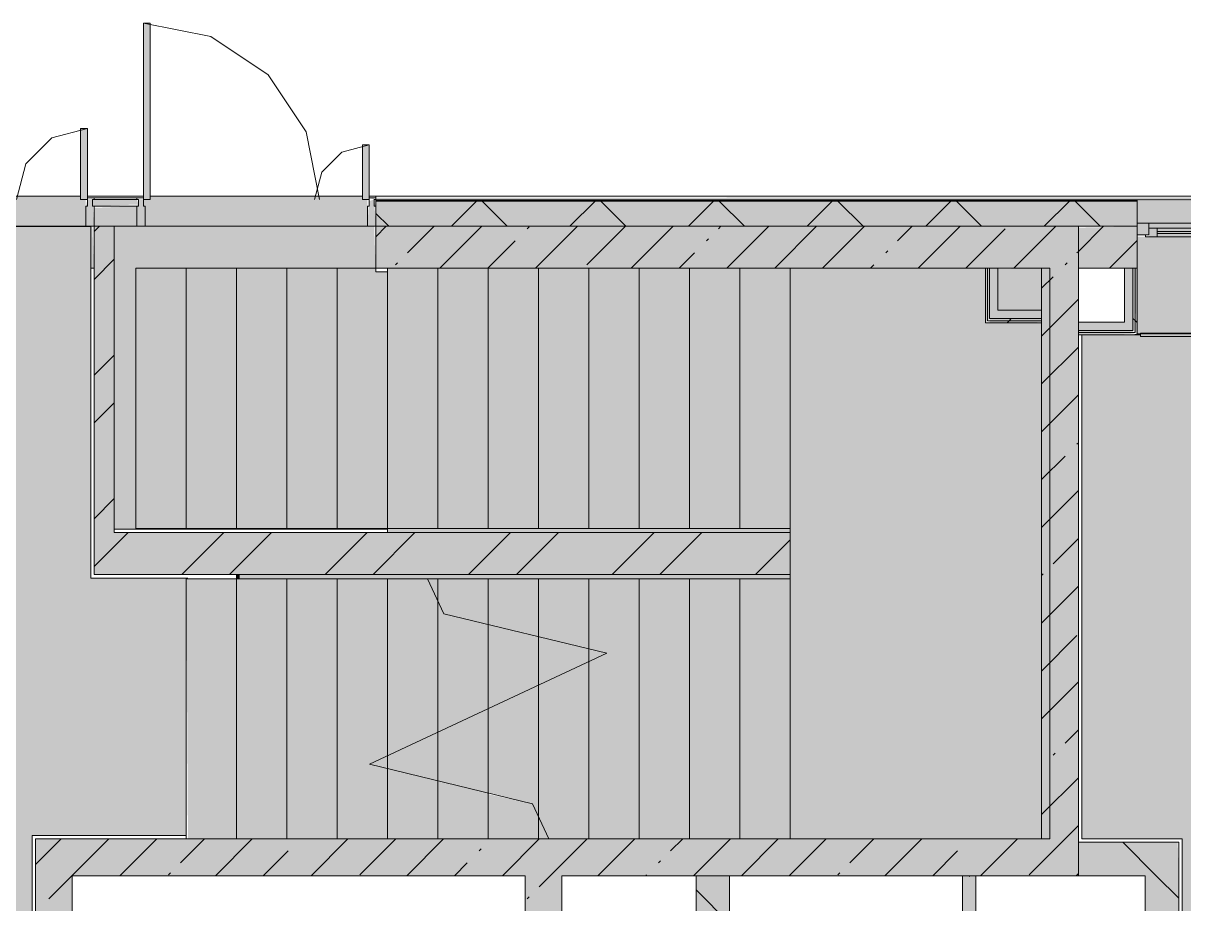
# Model space of a CAD drawing. Header units: millimetres. Extents: x -3817 to 677485, y -22715 to 103890.
# Drawn here: x -404.7 to -350.2, y -19467.2 to -19425.8 of the extents above; entities that cross this region are included whole.
import ezdxf

# ---------------------------------------------------------------- set-up
doc = ezdxf.new("R2010")
doc.units = ezdxf.units.MM
doc.layers.add('PDF _Геометрия', color=7, linetype='Continuous', true_color=0x1d1d1d)
doc.layers.add('PDF _Сплошная заливка', color=7, linetype='Continuous', true_color=0xffffff)

msp = doc.modelspace()

# ---------------------------------------------------------------- hatches: boundary and pattern name
at = {"layer": 'PDF _Сплошная заливка', "true_color": 0xe2e2e2, "transparency": 33554559}
for points in [[(-399.046, -19434.115), (-398.731, -19434.115), (-398.731, -19425.848), (-399.046, -19425.848), (-399.046, -19433.958)], [(-388.771, -19434.115), (-388.456, -19434.115), (-388.456, -19431.552), (-388.771, -19431.552), (-388.771, -19433.958)]]:
    msp.add_hatch(color=254, dxfattribs=at).paths.add_polyline_path(points)
at = {"layer": 'PDF _Сплошная заливка', "transparency": 33554559}
h = msp.add_hatch(color=256, dxfattribs=at)
h.paths.add_polyline_path([(-300.29, -19435.375), (-290.191, -19435.375), (-290.191, -19434.194), (-300.427, -19434.272), (-300.427, -19435.375)], flags=0)
h.paths.add_polyline_path([(-333.019, -19435.375), (-324.836, -19435.375), (-324.836, -19434.194), (-334.284, -19434.194), (-334.284, -19435.375)], flags=0)
h.paths.add_polyline_path([(-318.694, -19435.375), (-307.514, -19435.375), (-307.514, -19434.194), (-318.694, -19434.194), (-318.694, -19434.501)], flags=0)
h.paths.add_polyline_path([(-279.956, -19435.375), (-276.388, -19435.375), (-277.242, -19434.194), (-283.105, -19434.194), (-283.105, -19435.375)], flags=0)
h.paths.add_polyline_path([(-415.226, -19435.375), (-414.124, -19435.375), (-414.152, -19434.194), (-416.093, -19434.194), (-416.093, -19435.375)], flags=0)
h.paths.add_polyline_path([(-387.59, -19435.375), (-352.394, -19435.375), (-352.394, -19434.194), (-388.141, -19434.194), (-388.141, -19435.375)], flags=0)
h.paths.add_polyline_path([(-273.841, -19435.375), (-272.986, -19435.375), (-273.841, -19434.194), (-275.298, -19434.194), (-274.444, -19435.375)], flags=0)
h = msp.add_hatch(color=256, dxfattribs=at)
h.paths.add_polyline_path([(-401.762, -19435.375), (-401.762, -19434.115), (-401.999, -19434.115), (-401.999, -19433.958), (-413.494, -19433.958), (-413.494, -19434.115), (-413.809, -19434.115), (-413.73, -19435.375), (-406.66, -19435.375)], flags=0)
h.paths.add_polyline_path([(-388.534, -19435.375), (-388.534, -19434.115), (-388.771, -19434.115), (-388.771, -19433.958), (-398.731, -19433.958), (-398.731, -19434.115), (-399.046, -19434.115), (-398.967, -19435.375), (-398.478, -19435.375)], flags=0)
h.paths.add_polyline_path([(-388.219, -19434.43), (-388.141, -19434.43), (-388.219, -19434.194)], flags=0)
h.paths.add_polyline_path([(-414.124, -19434.43), (-414.045, -19434.43), (-414.045, -19434.115), (-414.124, -19434.194)], flags=0)
h.paths.add_polyline_path([(-399.361, -19434.036), (-399.282, -19434.115), (-399.337, -19434.042)], flags=0)
h = msp.add_hatch(color=256, dxfattribs=at)
h.paths.add_polyline_path([(-401.447, -19434.115), (-401.48, -19434.036), (-401.474, -19434.108)], flags=0)
h.paths.add_polyline_path([(-401.762, -19435.375), (-401.369, -19435.375), (-401.447, -19434.115), (-401.684, -19434.115), (-401.762, -19434.509)], flags=0)
for points in [[(-401.369, -19434.43), (-399.282, -19434.351), (-399.361, -19434.115), (-401.447, -19434.115), (-401.447, -19434.43)], [(-399.361, -19435.375), (-399.361, -19434.43), (-401.369, -19434.509), (-401.369, -19435.375), (-400.424, -19435.375)], [(-277.242, -19434.131), (-275.344, -19434.131), (-275.469, -19433.958), (-388.141, -19434.036), (-388.141, -19434.131), (-277.288, -19434.131)], [(-349.384, -19435.375), (-334.284, -19435.375), (-334.284, -19434.131), (-352.394, -19434.194), (-352.394, -19435.375)], [(-401.369, -19451.713), (-400.424, -19451.713), (-400.424, -19435.375), (-401.369, -19435.383), (-401.369, -19449.745)], [(-355.15, -19464.114), (-355.15, -19435.375), (-356.882, -19435.375), (-356.882, -19464.114), (-356.02, -19464.114)], [(-338.851, -19435.784), (-338.694, -19435.784), (-338.694, -19435.469), (-334.836, -19435.469), (-334.836, -19435.784), (-334.284, -19435.784), (-334.284, -19435.375), (-352.394, -19435.375), (-352.394, -19435.784), (-351.843, -19435.784), (-351.843, -19435.469), (-339.245, -19435.469), (-339.245, -19435.784), (-339.087, -19435.784)], [(-349.384, -19435.863), (-339.245, -19435.784), (-339.245, -19435.469), (-351.843, -19435.469), (-351.843, -19435.784), (-351.843, -19435.863), (-351.563, -19435.863)], [(-385.227, -19449.548), (-382.865, -19449.548), (-382.865, -19437.343), (-385.227, -19437.343), (-385.227, -19437.505)], [(-382.865, -19449.548), (-380.503, -19449.548), (-380.503, -19437.343), (-382.865, -19437.343), (-382.865, -19437.505)], [(-359.421, -19439.804), (-359.323, -19439.706), (-359.323, -19437.343), (-359.421, -19437.423), (-359.421, -19439.312)], [(-352.394, -19440.461), (-352.394, -19437.343), (-352.492, -19437.343), (-352.441, -19440.414), (-352.402, -19440.454)], [(-356.882, -19439.804), (-356.882, -19439.706), (-359.323, -19439.706), (-359.323, -19439.804), (-357.353, -19439.804)], [(-359.047, -19439.902), (-356.882, -19439.871), (-356.882, -19439.804), (-359.323, -19439.804), (-359.323, -19439.902)], [(-353.061, -19440.363), (-352.591, -19440.363), (-352.591, -19440.265), (-355.15, -19440.265), (-355.15, -19440.363), (-353.475, -19440.363)], [(-353.475, -19440.461), (-352.54, -19440.414), (-352.591, -19440.363), (-355.15, -19440.363), (-355.15, -19440.461), (-354.992, -19440.461)], [(-394.676, -19451.713), (-368.693, -19451.713), (-368.693, -19449.745), (-400.424, -19449.745), (-400.424, -19451.713), (-398.478, -19451.713)], [(-394.762, -19464.114), (-394.676, -19464.114), (-394.676, -19451.91), (-397.038, -19451.91), (-396.959, -19464.114), (-396.097, -19464.114)], [(-394.509, -19464.114), (-392.314, -19464.114), (-392.314, -19451.91), (-394.676, -19451.91), (-394.676, -19464.114), (-394.558, -19464.114)], [(-388.44, -19464.114), (-387.59, -19464.114), (-387.59, -19460.818), (-388.44, -19460.612), (-387.59, -19460.215), (-387.59, -19451.91), (-389.952, -19451.91), (-389.952, -19464.114)], [(-375.779, -19464.114), (-375.779, -19451.91), (-378.141, -19451.91), (-378.141, -19455.206), (-377.29, -19455.412), (-378.141, -19455.809), (-378.141, -19464.114)], [(-373.417, -19464.114), (-371.055, -19464.114), (-371.055, -19451.91), (-373.417, -19451.91), (-373.417, -19453.67)], [(-371.055, -19464.114), (-368.693, -19464.114), (-368.693, -19451.91), (-371.055, -19451.91), (-371.055, -19453.67)], [(-404.124, -19496.633), (-402.392, -19496.633), (-402.392, -19464.114), (-404.124, -19464.114), (-404.124, -19495.758)], [(-355.15, -19465.846), (-355.15, -19464.114), (-402.392, -19464.114), (-402.392, -19465.846), (-356.882, -19465.846)], [(-352.016, -19465.846), (-350.441, -19465.846), (-350.493, -19464.272), (-355.15, -19464.272), (-355.15, -19465.846), (-353.475, -19465.846)], [(-381.133, -19479.232), (-379.401, -19479.232), (-379.401, -19465.846), (-381.133, -19465.846), (-381.133, -19470.367)], [(-373.102, -19479.232), (-371.527, -19479.232), (-371.527, -19465.846), (-373.102, -19465.846), (-373.102, -19472.232)], [(-360.598, -19469.783), (-359.968, -19469.783), (-359.968, -19465.846), (-360.598, -19465.846), (-360.598, -19469.733)]]:
    msp.add_hatch(color=256, dxfattribs=at).paths.add_polyline_path(points)
h = msp.add_hatch(color=256, dxfattribs=at)
h.paths.add_polyline_path([(-399.361, -19435.375), (-398.967, -19435.375), (-399.046, -19434.115), (-399.282, -19434.115), (-399.361, -19434.509)], flags=0)
h.paths.add_polyline_path([(-399.046, -19434.115), (-399.079, -19434.036), (-399.073, -19434.108)], flags=0)
h = msp.add_hatch(color=256, dxfattribs=at)
h.paths.add_polyline_path([(-388.534, -19435.375), (-388.141, -19435.375), (-388.219, -19434.115), (-388.456, -19434.194), (-388.534, -19435.348)], flags=0)
h.paths.add_polyline_path([(-388.219, -19434.115), (-388.219, -19434.036), (-388.456, -19434.056)], flags=0)
h = msp.add_hatch(color=256, dxfattribs=at)
h.paths.add_polyline_path([(-412.085, -19496.633), (-405.699, -19496.633), (-405.699, -19489.546), (-405.305, -19489.546), (-405.305, -19496.633), (-404.282, -19496.633), (-404.282, -19463.953), (-397.038, -19463.953), (-397.038, -19451.878), (-401.526, -19451.878), (-401.526, -19435.383), (-414.124, -19435.383), (-414.125, -19437.501), (-416.171, -19437.501), (-416.132, -19496.633), (-415.935, -19496.633), (-415.935, -19493.089), (-415.541, -19493.089), (-415.541, -19496.633), (-414.842, -19496.633)], flags=0)
h.paths.add_polyline_path([(-400.424, -19449.583), (-387.59, -19449.548), (-387.59, -19437.505), (-388.141, -19437.505), (-388.219, -19435.375), (-400.424, -19435.375), (-400.424, -19446.696)], flags=0)
h = msp.add_hatch(color=256, dxfattribs=at)
h.paths.add_polyline_path([(-388.141, -19437.343), (-356.882, -19437.343), (-356.882, -19435.375), (-388.141, -19435.375), (-388.141, -19437.305)], flags=0)
h.paths.add_polyline_path([(-414.842, -19437.343), (-414.124, -19437.343), (-414.125, -19435.375), (-416.093, -19435.375), (-416.093, -19437.343)], flags=0)
h = msp.add_hatch(color=256, dxfattribs=at)
h.paths.add_polyline_path([(-312.868, -19437.343), (-307.514, -19437.32), (-307.514, -19435.375), (-312.868, -19435.375), (-312.868, -19436.972)], flags=0)
h.paths.add_polyline_path([(-355.15, -19437.343), (-352.394, -19437.343), (-352.394, -19435.375), (-355.15, -19435.44), (-355.15, -19437.317)], flags=0)
h.paths.add_polyline_path([(-300.419, -19437.343), (-290.191, -19437.343), (-290.191, -19435.375), (-300.427, -19435.375), (-300.427, -19437.343)], flags=0)
h.paths.add_polyline_path([(-333.019, -19437.343), (-324.836, -19437.343), (-324.836, -19435.375), (-334.284, -19435.375), (-334.284, -19437.343)], flags=0)
h.paths.add_polyline_path([(-281.53, -19437.343), (-279.956, -19437.343), (-279.956, -19435.375), (-283.105, -19435.375), (-283.105, -19437.343)], flags=0)
h = msp.add_hatch(color=256, dxfattribs=at)
h.paths.add_polyline_path([(-300.29, -19440.469), (-297.435, -19440.414), (-297.443, -19437.477), (-300.419, -19437.477), (-300.427, -19435.903), (-307.506, -19435.903), (-307.546, -19437.343), (-312.86, -19437.343), (-312.86, -19440.469), (-312.711, -19440.469)], flags=0)
h.paths.add_polyline_path([(-283.925, -19440.463), (-281.696, -19440.461), (-281.696, -19437.501), (-283.105, -19437.501), (-283.105, -19435.777), (-283.656, -19435.784), (-283.656, -19435.863), (-289.64, -19435.784), (-289.64, -19435.777), (-290.191, -19435.784), (-290.191, -19437.509), (-294.601, -19437.509), (-294.575, -19440.463), (-292.108, -19440.463)], flags=0)
h.paths.add_polyline_path([(-340.17, -19440.414), (-318.852, -19440.414), (-318.852, -19435.784), (-324.836, -19435.784), (-324.836, -19437.501), (-334.284, -19437.501), (-334.284, -19435.784), (-352.394, -19435.863), (-352.394, -19440.414), (-341.201, -19440.414)], flags=0)
h = msp.add_hatch(color=256, dxfattribs=at)
h.paths.add_polyline_path([(-368.693, -19464.114), (-356.882, -19464.114), (-356.882, -19439.902), (-359.421, -19439.902), (-359.52, -19439.902), (-359.52, -19437.343), (-368.693, -19437.343), (-368.693, -19453.67)], flags=0)
h.paths.add_polyline_path([(-356.882, -19439.312), (-356.882, -19437.343), (-358.929, -19437.384), (-358.929, -19439.312), (-357.566, -19439.312)], flags=0)
at = {"layer": 'PDF _Сплошная заливка', "true_color": 0xe7e7e7, "transparency": 33554559}
msp.add_hatch(color=254, dxfattribs=at).paths.add_polyline_path([(-353.475, -19440.265), (-352.984, -19440.265), (-352.984, -19439.871), (-355.15, -19439.902), (-355.15, -19440.265), (-354.992, -19440.265)])
at = {"layer": 'PDF _Сплошная заливка', "transparency": 33554559}
h = msp.add_hatch(color=256, dxfattribs=at)
h.paths.add_polyline_path([(-318.931, -19497.129), (-319.009, -19497.263), (-318.931, -19497.263)], flags=0)
h.paths.add_polyline_path([(-284.058, -19497.129), (-284.137, -19497.263), (-284.058, -19497.263)], flags=0)
h.paths.add_polyline_path([(-266.976, -19498.522), (-238.776, -19498.505), (-238.776, -19498.365), (-252.827, -19498.365), (-252.827, -19497.42), (-253.142, -19497.42), (-253.142, -19497.105), (-238.776, -19497.129), (-238.776, -19493.641), (-234.524, -19493.641), (-234.524, -19496.633), (-221.375, -19496.633), (-221.375, -19490.097), (-227.91, -19490.097), (-227.91, -19489.782), (-221.375, -19489.782), (-221.375, -19476.082), (-238.615, -19476.082), (-238.652, -19475.925), (-238.772, -19475.884), (-238.776, -19475.586), (-239.009, -19475.586), (-239.009, -19474.759), (-252.394, -19474.759), (-252.394, -19475.586), (-275.57, -19475.586), (-275.57, -19471.594), (-274.625, -19471.594), (-274.625, -19471.279), (-274.444, -19471.279), (-274.488, -19458.13), (-274.625, -19458.13), (-274.625, -19457.736), (-275.57, -19457.736), (-275.57, -19457.579), (-278.546, -19457.579), (-278.546, -19443.668), (-281.53, -19443.668), (-281.53, -19439.871), (-281.688, -19439.871), (-281.696, -19440.54), (-312.868, -19440.461), (-312.868, -19440.414), (-318.703, -19440.461), (-318.703, -19440.54), (-352.394, -19440.461), (-352.492, -19440.461), (-354.992, -19440.461), (-354.992, -19464.114), (-350.284, -19464.114), (-350.284, -19486.237), (-342.568, -19486.237), (-342.568, -19486.551), (-350.284, -19486.551), (-350.284, -19497.129), (-332.796, -19497.105), (-332.796, -19497.42), (-333.19, -19497.42), (-333.19, -19498.365), (-350.284, -19498.365), (-350.284, -19498.522), (-317.907, -19498.522), (-317.907, -19498.365), (-319.324, -19498.365), (-319.324, -19497.42), (-319.639, -19497.42), (-319.639, -19497.105), (-318.931, -19497.129), (-318.852, -19496.79), (-317.907, -19496.79), (-317.907, -19493.641), (-313.655, -19493.641), (-313.655, -19496.79), (-309.403, -19496.79), (-309.325, -19497.129), (-308.695, -19497.105), (-308.695, -19497.42), (-309.088, -19497.42), (-309.088, -19498.365), (-313.655, -19498.365), (-313.655, -19498.522), (-284.05, -19498.444), (-284.058, -19498.365), (-295.238, -19498.365), (-295.238, -19497.42), (-295.553, -19497.42), (-295.553, -19497.105), (-284.058, -19497.129), (-284.05, -19493.641), (-274.286, -19493.641), (-274.286, -19497.129), (-266.252, -19497.105), (-266.268, -19497.42), (-266.645, -19497.472), (-266.645, -19498.365), (-274.286, -19498.365), (-274.286, -19498.522), (-267.561, -19498.522)], flags=0)
h = msp.add_hatch(color=256, dxfattribs=at)
h.paths.add_polyline_path([(-378.141, -19451.91), (-368.693, -19451.91), (-368.693, -19451.713), (-394.558, -19451.713), (-394.558, -19451.91), (-380.503, -19451.91)], flags=0)
h.paths.add_polyline_path([(-371.055, -19449.745), (-368.693, -19449.745), (-368.693, -19449.548), (-387.59, -19449.583), (-387.582, -19449.745), (-373.417, -19449.745)], flags=0)
h = msp.add_hatch(color=256, dxfattribs=at)
h.paths.add_polyline_path([(-387.59, -19464.114), (-385.227, -19464.114), (-385.227, -19461.392), (-387.59, -19460.818), (-387.59, -19462.019)], flags=0)
h.paths.add_polyline_path([(-387.59, -19460.215), (-385.227, -19459.113), (-385.227, -19452.946), (-385.711, -19451.91), (-387.59, -19451.91), (-387.59, -19459.113)], flags=0)
h = msp.add_hatch(color=256, dxfattribs=at)
h.paths.add_polyline_path([(-385.227, -19461.392), (-385.227, -19459.113), (-387.59, -19460.215), (-387.59, -19460.818), (-387.405, -19460.863)], flags=0)
h.paths.add_polyline_path([(-385.227, -19452.946), (-385.227, -19451.91), (-385.711, -19451.91)], flags=0)
h = msp.add_hatch(color=256, dxfattribs=at)
h.paths.add_polyline_path([(-382.865, -19461.967), (-382.865, -19458.012), (-385.227, -19459.113), (-385.227, -19461.392)], flags=0)
h.paths.add_polyline_path([(-382.865, -19454.057), (-382.865, -19451.91), (-385.227, -19451.91), (-385.227, -19452.946), (-384.945, -19453.552), (-384.461, -19453.67)], flags=0)
h = msp.add_hatch(color=256, dxfattribs=at)
h.paths.add_polyline_path([(-380.503, -19463.078), (-380.503, -19456.91), (-382.865, -19458.012), (-382.865, -19461.967), (-380.786, -19462.472)], flags=0)
h.paths.add_polyline_path([(-380.503, -19454.631), (-380.503, -19451.91), (-382.865, -19451.91), (-382.865, -19454.057), (-381.133, -19454.478)], flags=0)
h = msp.add_hatch(color=256, dxfattribs=at)
h.paths.add_polyline_path([(-379.401, -19464.114), (-378.141, -19464.114), (-378.141, -19455.809), (-380.503, -19456.91), (-380.503, -19463.078), (-380.02, -19464.114)], flags=0)
h.paths.add_polyline_path([(-378.141, -19455.206), (-378.141, -19451.91), (-380.503, -19451.91), (-380.503, -19454.631), (-379.401, -19454.899)], flags=0)
h = msp.add_hatch(color=256, dxfattribs=at)
h.paths.add_polyline_path([(-382.865, -19464.114), (-382.865, -19461.967), (-385.227, -19461.392), (-385.227, -19464.114)], flags=0)
h.paths.add_polyline_path([(-385.227, -19459.113), (-382.865, -19458.012), (-382.865, -19454.057), (-384.945, -19453.552), (-385.227, -19452.946), (-385.227, -19453.67)], flags=0)
h = msp.add_hatch(color=256, dxfattribs=at)
h.paths.add_polyline_path([(-380.786, -19464.114), (-380.503, -19464.114), (-380.503, -19463.078), (-380.786, -19462.472), (-382.865, -19462.019), (-382.865, -19464.114), (-381.133, -19464.114)], flags=0)
h.paths.add_polyline_path([(-382.865, -19458.012), (-380.503, -19456.91), (-380.503, -19454.631), (-382.865, -19454.057)], flags=0)

# ---------------------------------------------------------------- linework, layer by layer
at = {"layer": 'PDF _Геометрия', "color": 253, "lineweight": 9, "true_color": 0xaaaaaa}
for points in [[(-399.046, -19425.848), (-399.046, -19434.115), (-398.731, -19434.115), (-398.731, -19425.848)], [(-401.684, -19430.784), (-401.999, -19430.784), (-401.999, -19434.115), (-401.684, -19434.115)], [(-388.456, -19431.552), (-388.771, -19431.552), (-388.771, -19434.115), (-388.456, -19434.115)], [(-387.59, -19449.583), (-387.59, -19449.745)], [(-394.676, -19451.713), (-394.676, -19451.91)], [(-394.558, -19451.713), (-394.558, -19451.91)]]:
    msp.add_lwpolyline(points, close=True, dxfattribs=at)
for points in [[(-390.778, -19434.115), (-391.408, -19430.951), (-393.2, -19428.269), (-395.882, -19426.477), (-399.046, -19425.848)], [(-405.015, -19434.115), (-404.568, -19432.45), (-403.349, -19431.23), (-401.684, -19430.784)], [(-391.019, -19434.115), (-390.676, -19432.833), (-389.737, -19431.895), (-388.456, -19431.552)], [(-401.369, -19437.343), (-401.526, -19437.343), (-401.526, -19435.383), (-414.125, -19435.383), (-401.526, -19435.383), (-401.526, -19437.501), (-401.526, -19451.878), (-396.959, -19451.878)], [(-399.361, -19435.375), (-400.424, -19435.375), (-400.424, -19449.583), (-387.59, -19449.583), (-387.59, -19437.505), (-388.141, -19437.505), (-388.141, -19435.375)], [(-388.534, -19435.375), (-398.967, -19435.375), (-398.478, -19435.375)], [(-334.284, -19435.784), (-334.836, -19435.784), (-334.284, -19435.784), (-334.284, -19437.501), (-324.836, -19437.501), (-324.836, -19435.784), (-318.852, -19435.784), (-318.852, -19440.257), (-318.852, -19440.414), (-352.394, -19440.414), (-352.394, -19435.784), (-351.843, -19435.784), (-352.394, -19435.784)], [(-387.59, -19437.505), (-387.59, -19437.343), (-388.141, -19437.343)], [(-353.475, -19437.343), (-355.15, -19437.343), (-355.15, -19439.871)], [(-355.15, -19440.461), (-355.15, -19464.114)], [(-354.992, -19440.461), (-354.992, -19464.114), (-350.284, -19464.114), (-350.284, -19486.237)], [(-352.394, -19440.454), (-352.5, -19440.454)], [(-352.236, -19440.414), (-352.394, -19440.414)], [(-394.676, -19449.745), (-387.59, -19449.745), (-387.59, -19449.583), (-387.59, -19449.745)], [(-404.479, -19496.633), (-404.282, -19496.633), (-404.282, -19463.953), (-397.038, -19463.953)], [(-381.133, -19465.846), (-394.676, -19465.846)], [(-373.102, -19465.846), (-379.401, -19465.846)], [(-360.598, -19465.846), (-371.527, -19465.846)], [(-355.15, -19465.846), (-359.968, -19465.846)]]:
    msp.add_lwpolyline(points, dxfattribs=at)
at = {"layer": 'PDF _Геометрия', "color": 7, "lineweight": 9}
for points in [[(-401.999, -19433.958), (-413.494, -19433.958)], [(-399.046, -19433.958), (-401.684, -19433.958)], [(-401.447, -19434.43), (-399.282, -19434.43), (-399.282, -19434.115), (-401.447, -19434.115)], [(-388.771, -19433.958), (-398.731, -19433.958)], [(-275.469, -19433.958), (-388.456, -19433.958), (-388.141, -19433.958)], [(-352.394, -19435.375), (-352.394, -19434.131), (-388.141, -19434.131), (-388.141, -19435.375), (-356.882, -19435.375), (-355.15, -19435.375)], [(-413.73, -19435.375), (-401.762, -19435.375)], [(-368.693, -19449.745), (-400.424, -19449.745), (-400.424, -19435.375), (-401.369, -19435.375), (-401.369, -19451.713), (-400.424, -19451.713), (-368.693, -19451.713)], [(-398.967, -19435.375), (-398.478, -19435.375)], [(-351.843, -19435.233), (-351.843, -19435.784), (-352.394, -19435.784), (-352.394, -19435.233)], [(-352, -19435.863), (-339.087, -19435.863), (-339.087, -19435.784), (-339.245, -19435.784), (-339.245, -19435.469), (-351.843, -19435.469), (-351.843, -19435.784), (-352, -19435.784)], [(-368.693, -19437.343), (-368.693, -19449.548), (-399.4, -19449.548), (-399.4, -19437.343)], [(-397.038, -19437.343), (-397.038, -19449.548)], [(-394.676, -19437.343), (-394.676, -19449.548)], [(-392.314, -19437.343), (-392.314, -19449.548)], [(-389.952, -19437.343), (-389.952, -19449.548)], [(-387.59, -19437.343), (-387.59, -19449.548)], [(-385.227, -19437.343), (-385.227, -19449.548)], [(-385.227, -19437.343), (-385.227, -19449.548)], [(-382.865, -19437.343), (-382.865, -19449.548)], [(-382.865, -19437.343), (-382.865, -19449.548)], [(-380.503, -19437.343), (-380.503, -19449.548)], [(-380.503, -19437.343), (-380.503, -19449.548)], [(-378.141, -19437.343), (-378.141, -19449.548)], [(-378.141, -19437.343), (-378.141, -19449.548)], [(-375.779, -19437.343), (-375.779, -19449.548)], [(-375.779, -19437.343), (-375.779, -19449.548)], [(-373.417, -19437.343), (-373.417, -19449.548)], [(-373.417, -19437.343), (-373.417, -19449.548)], [(-371.055, -19437.343), (-371.055, -19449.548)], [(-371.055, -19437.343), (-371.055, -19449.548)], [(-356.882, -19437.343), (-358.929, -19437.343)], [(-356.882, -19437.343), (-356.882, -19439.312)], [(-352.394, -19440.461), (-352.236, -19440.461)], [(-318.703, -19440.54), (-352.236, -19440.54), (-352.236, -19440.383), (-318.703, -19440.383)], [(-394.676, -19464.114), (-394.676, -19451.91)], [(-389.952, -19464.114), (-389.952, -19451.91)], [(-387.59, -19460.215), (-387.59, -19451.91), (-387.59, -19460.215), (-387.59, -19460.818), (-387.59, -19464.114), (-387.59, -19460.818)], [(-385.227, -19459.113), (-385.227, -19452.946), (-385.227, -19451.91), (-385.227, -19452.946)], [(-385.227, -19452.946), (-385.227, -19451.91)], [(-382.865, -19458.012), (-382.865, -19454.057), (-382.865, -19451.91), (-382.865, -19454.057)], [(-382.865, -19454.057), (-382.865, -19451.91)], [(-380.503, -19456.91), (-380.503, -19454.631), (-380.503, -19451.91), (-380.503, -19454.631)], [(-380.503, -19454.631), (-380.503, -19451.91)], [(-378.141, -19455.809), (-378.141, -19455.206), (-378.141, -19451.91), (-378.141, -19455.206), (-378.141, -19455.809), (-378.141, -19464.114)], [(-378.141, -19455.206), (-378.141, -19451.91)], [(-375.779, -19464.114), (-375.779, -19451.91)], [(-375.779, -19464.114), (-375.779, -19451.91)], [(-373.417, -19464.114), (-373.417, -19451.91)], [(-373.417, -19464.114), (-373.417, -19451.91)], [(-371.055, -19464.114), (-371.055, -19451.91)], [(-371.055, -19464.114), (-371.055, -19451.91)], [(-378.141, -19464.114), (-378.141, -19455.809)], [(-380.503, -19464.114), (-380.503, -19463.078), (-380.503, -19456.91), (-380.503, -19463.078)], [(-380.503, -19463.078), (-380.503, -19456.91)], [(-382.865, -19464.114), (-382.865, -19461.967), (-382.865, -19458.012), (-382.865, -19461.967)], [(-382.865, -19461.967), (-382.865, -19458.012)], [(-385.227, -19464.114), (-385.227, -19461.392), (-385.227, -19459.113), (-385.227, -19461.392)], [(-385.227, -19461.392), (-385.227, -19459.113)], [(-387.59, -19460.818), (-387.59, -19460.215)], [(-360.598, -19469.783), (-369.732, -19469.783), (-370.362, -19469.783), (-370.362, -19492.066), (-371.527, -19492.066), (-371.527, -19479.232), (-373.259, -19479.232), (-379.401, -19479.232), (-379.401, -19465.846), (-373.102, -19465.846), (-373.102, -19479.232), (-371.527, -19479.232), (-371.527, -19465.846), (-360.598, -19465.846)]]:
    msp.add_lwpolyline(points, close=True, dxfattribs=at)
for points in [[(-401.684, -19434.115), (-401.684, -19434.43), (-401.762, -19434.43), (-401.762, -19435.375), (-401.369, -19435.375), (-401.369, -19434.43), (-401.447, -19434.43), (-401.447, -19434.115), (-401.369, -19434.115), (-401.369, -19434.036), (-401.684, -19434.036)], [(-401.447, -19434.115), (-399.282, -19434.115)], [(-399.361, -19434.036), (-401.369, -19434.036), (-399.361, -19434.036), (-399.361, -19434.115), (-401.369, -19434.115)], [(-401.369, -19434.43), (-399.361, -19434.43), (-399.361, -19435.375), (-401.369, -19435.375)], [(-399.046, -19434.036), (-399.361, -19434.036), (-399.361, -19434.115), (-399.282, -19434.115), (-399.282, -19434.43), (-399.361, -19434.43), (-399.361, -19435.375), (-398.967, -19435.375), (-398.967, -19434.43), (-399.046, -19434.43), (-399.046, -19434.115)], [(-388.456, -19434.115), (-388.456, -19434.43), (-388.534, -19434.43), (-388.534, -19435.375), (-388.141, -19435.375), (-388.141, -19434.43), (-388.219, -19434.43), (-388.219, -19434.115), (-388.141, -19434.115), (-388.141, -19434.036), (-388.456, -19434.036)], [(-352.394, -19434.194), (-388.141, -19434.194), (-388.141, -19434.43), (-388.141, -19434.131), (-388.141, -19433.958)], [(-352.394, -19434.17), (-388.141, -19434.17)], [(-384.594, -19435.375), (-383.413, -19434.194)], [(-381.968, -19435.375), (-383.149, -19434.194)], [(-379.027, -19435.375), (-377.846, -19434.194)], [(-376.401, -19435.375), (-377.582, -19434.194)], [(-373.459, -19435.375), (-372.278, -19434.194)], [(-370.833, -19435.375), (-372.014, -19434.194)], [(-367.891, -19435.375), (-366.71, -19434.194)], [(-365.265, -19435.375), (-366.447, -19434.194)], [(-362.324, -19435.375), (-361.143, -19434.194)], [(-359.698, -19435.375), (-360.879, -19434.194)], [(-356.756, -19435.375), (-355.575, -19434.194)], [(-354.13, -19435.375), (-355.311, -19434.194)], [(-334.284, -19435.375), (-334.284, -19437.343), (-324.836, -19437.343), (-324.836, -19435.375), (-334.284, -19435.375), (-334.284, -19434.131), (-352.394, -19434.131), (-352.394, -19435.375), (-352.394, -19437.343), (-355.15, -19437.343), (-355.15, -19435.375), (-352.394, -19435.375)], [(-387.536, -19435.375), (-388.141, -19434.77)], [(-401.369, -19435.625), (-401.118, -19435.375)], [(-388.141, -19435.867), (-387.649, -19435.375)], [(-359.968, -19469.783), (-359.968, -19465.846), (-355.15, -19465.846), (-355.15, -19464.114), (-355.15, -19440.461), (-352.984, -19440.461), (-352.492, -19440.461), (-352.394, -19440.461), (-352.394, -19437.343), (-352.984, -19437.343), (-352.984, -19439.871), (-355.15, -19439.871), (-355.15, -19435.375), (-356.882, -19435.375), (-388.141, -19435.375), (-388.141, -19437.343), (-359.52, -19437.343), (-363.336, -19437.343)], [(-386.65, -19436.622), (-385.404, -19435.375)], [(-385.127, -19437.343), (-383.159, -19435.375)], [(-381.038, -19435.499), (-380.944, -19435.406)], [(-380.637, -19437.343), (-378.669, -19435.375)], [(-378.232, -19437.183), (-376.424, -19435.375)], [(-376.147, -19437.343), (-374.179, -19435.375)], [(-372.058, -19435.499), (-371.934, -19435.375)], [(-371.657, -19437.343), (-369.689, -19435.375)], [(-369.412, -19437.343), (-367.444, -19435.375)], [(-367.167, -19437.343), (-365.199, -19435.375)], [(-363.639, -19436.06), (-362.954, -19435.375)], [(-362.677, -19437.343), (-360.709, -19435.375)], [(-360.432, -19437.343), (-358.588, -19435.499)], [(-358.187, -19437.343), (-356.882, -19436.038), (-356.219, -19435.375)], [(-355.22, -19436.622), (-355.15, -19436.551), (-353.974, -19435.375)], [(-334.284, -19435.233), (-352.394, -19435.233)], [(-351.843, -19435.233), (-334.836, -19435.233)], [(-351.449, -19435.863), (-351.449, -19435.469)], [(-382.882, -19437.343), (-381.599, -19436.06)], [(-372.619, -19436.06), (-372.526, -19435.967)], [(-353.697, -19437.343), (-352.394, -19436.04)], [(-352.394, -19435.784), (-351.843, -19435.784)], [(-339.087, -19435.863), (-352, -19435.863)], [(-351.449, -19435.627), (-339.639, -19435.627)], [(-339.639, -19435.706), (-351.449, -19435.706)], [(-373.902, -19437.343), (-373.18, -19436.622)], [(-364.2, -19436.622), (-364.107, -19436.528)], [(-401.369, -19437.87), (-400.424, -19436.925)], [(-387.211, -19437.183), (-387.118, -19437.089)], [(-364.922, -19437.343), (-364.762, -19437.183)], [(-355.782, -19437.183), (-355.688, -19437.089)], [(-401.369, -19437.343), (-401.526, -19437.343)], [(-359.52, -19437.343), (-359.52, -19439.902), (-359.421, -19439.902), (-358.929, -19439.902), (-356.882, -19439.902), (-356.882, -19439.804), (-358.929, -19439.804), (-359.323, -19439.804), (-359.421, -19439.804), (-359.421, -19437.343), (-359.52, -19437.343), (-368.693, -19437.343), (-368.693, -19449.548), (-368.693, -19451.91), (-368.693, -19464.114), (-368.693, -19451.91), (-385.711, -19451.91), (-387.59, -19451.91), (-389.952, -19451.91), (-392.314, -19451.91), (-394.676, -19451.91), (-397.038, -19451.91), (-397.038, -19464.114), (-394.676, -19464.114), (-392.314, -19464.114), (-392.314, -19451.91), (-392.314, -19464.114), (-389.952, -19464.114), (-387.59, -19464.114), (-385.227, -19464.114), (-382.865, -19464.114), (-380.503, -19464.114), (-380.02, -19464.114), (-380.786, -19462.472), (-388.44, -19460.612), (-377.29, -19455.412), (-384.945, -19453.552), (-385.711, -19451.91)], [(-394.558, -19451.91), (-392.314, -19451.91), (-389.952, -19451.91), (-387.59, -19451.91), (-385.227, -19451.91), (-382.865, -19451.91), (-380.503, -19451.91), (-378.141, -19451.91), (-375.779, -19451.91), (-373.417, -19451.91), (-371.055, -19451.91), (-368.693, -19451.91), (-368.693, -19449.548), (-368.693, -19437.343), (-356.488, -19437.343), (-356.488, -19464.114), (-368.693, -19464.114), (-380.02, -19464.114), (-375.931, -19464.114)], [(-387.59, -19449.548), (-387.59, -19437.343)], [(-385.227, -19437.343), (-387.59, -19437.343)], [(-382.865, -19437.343), (-385.227, -19437.343)], [(-380.503, -19437.343), (-382.865, -19437.343)], [(-378.296, -19437.343), (-382.113, -19437.343)], [(-378.141, -19437.343), (-380.503, -19437.343)], [(-375.779, -19437.343), (-378.141, -19437.343)], [(-371.997, -19437.343), (-375.934, -19437.343)], [(-373.417, -19437.343), (-375.779, -19437.343)], [(-371.055, -19437.343), (-373.417, -19437.343)], [(-368.693, -19437.343), (-371.055, -19437.343)], [(-365.698, -19437.343), (-369.635, -19437.343)], [(-368.693, -19449.548), (-368.693, -19437.343)], [(-356.882, -19439.804), (-356.882, -19439.706), (-358.929, -19439.706), (-359.323, -19439.706), (-359.323, -19437.343), (-359.421, -19437.343)], [(-358.929, -19437.343), (-359.323, -19437.343)], [(-357.566, -19437.343), (-358.929, -19437.343), (-358.929, -19439.312), (-356.882, -19439.312), (-356.882, -19439.706)], [(-356.882, -19438.283), (-356.343, -19437.744)], [(-355.15, -19439.871), (-355.15, -19440.265), (-352.984, -19440.265), (-352.591, -19440.265), (-352.591, -19437.343)], [(-355.15, -19440.265), (-355.15, -19440.363), (-352.984, -19440.363), (-352.591, -19440.363), (-352.492, -19440.363), (-352.492, -19437.343)], [(-356.882, -19440.528), (-355.15, -19438.796)], [(-356.882, -19444.528), (-356.882, -19439.902), (-356.882, -19464.114), (-402.392, -19464.114), (-404.124, -19464.114), (-404.124, -19496.633), (-404.479, -19496.633)], [(-358.5, -19439.902), (-358.402, -19439.804), (-358.303, -19439.706)], [(-352.394, -19439.895), (-352.492, -19439.797), (-352.591, -19439.698)], [(-355.15, -19440.363), (-355.15, -19440.461)], [(-352.236, -19440.54), (-318.703, -19440.54)], [(-401.369, -19442.36), (-400.424, -19441.415)], [(-356.882, -19442.773), (-355.15, -19441.041)], [(-401.369, -19444.605), (-400.424, -19443.66)], [(-356.882, -19445.018), (-355.15, -19443.286)], [(-355.22, -19445.602), (-355.15, -19445.531)], [(-356.882, -19447.263), (-355.782, -19446.163)], [(-356.882, -19450.827), (-356.882, -19446.89)], [(-356.882, -19449.508), (-355.15, -19447.776)], [(-401.369, -19449.095), (-400.424, -19448.15)], [(-385.227, -19449.548), (-387.59, -19449.548)], [(-382.865, -19449.548), (-385.227, -19449.548)], [(-380.503, -19449.548), (-382.865, -19449.548)], [(-378.141, -19449.548), (-380.503, -19449.548)], [(-375.779, -19449.548), (-378.141, -19449.548)], [(-373.417, -19449.548), (-375.779, -19449.548)], [(-371.055, -19449.548), (-373.417, -19449.548)], [(-368.693, -19449.548), (-371.055, -19449.548)], [(-401.369, -19451.34), (-400.424, -19450.395), (-399.773, -19449.745)], [(-397.252, -19451.713), (-395.283, -19449.745)], [(-395.007, -19451.713), (-393.038, -19449.745)], [(-390.517, -19451.713), (-388.548, -19449.745)], [(-388.272, -19451.713), (-386.303, -19449.745)], [(-383.782, -19451.713), (-381.813, -19449.745)], [(-381.537, -19451.713), (-379.568, -19449.745)], [(-377.047, -19451.713), (-375.078, -19449.745)], [(-374.802, -19451.713), (-372.833, -19449.745)], [(-370.312, -19451.713), (-368.693, -19450.094)], [(-356.343, -19451.214), (-355.15, -19450.021)], [(-397.038, -19451.91), (-397.038, -19464.114)], [(-368.693, -19451.91), (-368.693, -19464.114), (-356.882, -19464.114)], [(-356.882, -19451.753), (-356.811, -19451.682)], [(-356.882, -19453.998), (-355.15, -19452.266)], [(-356.882, -19457.126), (-356.882, -19453.189)], [(-356.882, -19456.243), (-355.22, -19454.581)], [(-356.882, -19458.488), (-355.15, -19456.756)], [(-355.782, -19459.633), (-355.15, -19459.001)], [(-360.971, -19464.114), (-356.882, -19464.114), (-356.882, -19459.488)], [(-356.343, -19460.194), (-356.25, -19460.101)], [(-356.882, -19462.978), (-355.15, -19461.246)], [(-357.465, -19465.806), (-355.773, -19464.114), (-355.15, -19463.491)], [(-404.124, -19465.321), (-402.918, -19464.114)], [(-403.488, -19466.929), (-402.392, -19465.833), (-400.681, -19464.123)], [(-400.16, -19465.846), (-398.428, -19464.114)], [(-397.314, -19465.245), (-396.183, -19464.114)], [(-395.67, -19465.846), (-393.938, -19464.114)], [(-391.701, -19464.123), (-391.693, -19464.114)], [(-391.18, -19465.846), (-389.448, -19464.114)], [(-388.895, -19465.806), (-387.203, -19464.114)], [(-386.69, -19465.846), (-384.958, -19464.114)], [(-382.722, -19464.123), (-382.713, -19464.114)], [(-382.2, -19465.846), (-380.468, -19464.114)], [(-380.477, -19466.368), (-379.955, -19465.846), (-378.223, -19464.114)], [(-380.02, -19464.114), (-378.141, -19464.114), (-375.779, -19464.114), (-373.417, -19464.114), (-371.055, -19464.114), (-368.693, -19464.114)], [(-377.71, -19465.846), (-375.978, -19464.114)], [(-374.303, -19464.684), (-373.733, -19464.114)], [(-373.569, -19464.114), (-369.632, -19464.114)], [(-373.22, -19465.846), (-371.488, -19464.114)], [(-370.975, -19465.846), (-369.252, -19464.123)], [(-368.73, -19465.846), (-366.998, -19464.114)], [(-367.27, -19464.114), (-363.333, -19464.114)], [(-365.884, -19465.245), (-364.753, -19464.114)], [(-364.24, -19465.846), (-362.508, -19464.114)], [(-360.272, -19464.123), (-360.263, -19464.114)], [(-359.75, -19465.846), (-358.018, -19464.114)], [(-350.441, -19478.048), (-350.441, -19465.846), (-350.441, -19464.272), (-355.15, -19464.272), (-355.15, -19465.846), (-352.016, -19465.846), (-352.016, -19469.783)], [(-350.441, -19466.902), (-351.497, -19465.846), (-353.072, -19464.272)], [(-393.425, -19465.846), (-392.263, -19464.684)], [(-383.283, -19464.684), (-383.189, -19464.591)], [(-361.995, -19465.846), (-360.833, -19464.684)], [(-384.445, -19465.846), (-383.844, -19465.245)], [(-374.864, -19465.245), (-374.771, -19465.152)], [(-402.392, -19479.232), (-402.392, -19465.846), (-381.133, -19465.846), (-381.133, -19479.232)], [(-397.875, -19465.806), (-397.782, -19465.713)], [(-375.465, -19465.846), (-375.425, -19465.806)], [(-371.527, -19465.846), (-373.102, -19465.846)], [(-366.445, -19465.806), (-366.352, -19465.713)], [(-359.968, -19465.846), (-360.598, -19465.846)], [(-355.26, -19465.846), (-355.15, -19465.736)], [(-371.527, -19468.086), (-373.102, -19466.512)], [(-381.038, -19466.929), (-380.944, -19466.836)]]:
    msp.add_lwpolyline(points, dxfattribs=at)
at = {"layer": 'PDF _Геометрия', "color": 8, "lineweight": 9, "true_color": 0x787878}
msp.add_lwpolyline([(-360.257, -19465.879), (-360.289, -19465.846)], dxfattribs=at)
at = {"layer": 'PDF _Сплошная заливка', "color": 254, "lineweight": 60, "true_color": 0xe2e2e2, "transparency": 33554559}
msp.add_solid([(-401.684, -19434.115), (-401.684, -19430.784), (-401.999, -19434.115), (-401.999, -19430.784)], dxfattribs=at)
at = {"layer": 'PDF _Сплошная заливка', "lineweight": 60, "transparency": 33554559}
for points in [[(-352.394, -19434.17), (-352.394, -19434.131), (-355.15, -19434.17)], [(-401.369, -19437.343), (-401.447, -19435.375), (-401.526, -19437.343), (-401.526, -19435.383)], [(-385.227, -19449.548), (-385.227, -19437.343), (-387.59, -19449.548), (-387.59, -19437.343)], [(-378.141, -19449.548), (-378.141, -19437.343), (-380.503, -19449.548), (-380.503, -19437.343)], [(-375.779, -19449.548), (-375.779, -19437.343), (-378.141, -19449.548), (-378.141, -19437.343)], [(-373.417, -19449.548), (-373.417, -19437.343), (-375.779, -19449.548), (-375.779, -19437.343)], [(-371.055, -19449.548), (-371.055, -19437.343), (-373.417, -19449.548), (-373.417, -19437.343)], [(-368.693, -19449.548), (-368.693, -19437.343), (-371.055, -19449.548), (-371.055, -19437.343)], [(-359.52, -19439.902), (-359.421, -19439.804), (-359.52, -19437.343), (-359.421, -19437.343)], [(-352.492, -19440.363), (-352.492, -19437.343), (-352.591, -19440.265), (-352.591, -19437.343)], [(-394.558, -19451.91), (-394.558, -19451.713), (-394.676, -19451.91), (-394.676, -19451.713)], [(-389.952, -19464.114), (-389.952, -19451.91), (-392.314, -19464.114), (-392.314, -19451.91)], [(-373.417, -19464.114), (-373.417, -19451.91), (-375.779, -19464.114), (-375.779, -19451.91)], [(-380.503, -19456.91), (-378.141, -19455.809), (-380.503, -19454.631), (-378.141, -19455.206)], [(-378.141, -19455.809), (-377.29, -19455.412), (-378.141, -19455.206)], [(-387.59, -19460.818), (-387.59, -19460.215), (-388.44, -19460.612)], [(-380.503, -19464.114), (-380.02, -19464.114), (-380.503, -19463.078)], [(-350.441, -19478.284), (-350.441, -19465.846), (-352.016, -19478.284), (-352.016, -19465.846)]]:
    msp.add_solid(points, dxfattribs=at)
at = {"layer": 'PDF _Сплошная заливка', "color": 254, "lineweight": 60, "true_color": 0xe7e7e7, "transparency": 33554559}
for points in [[(-358.929, -19439.706), (-358.929, -19437.343), (-359.323, -19439.706), (-359.323, -19437.357)], [(-352.591, -19440.265), (-352.591, -19437.343), (-352.984, -19440.265), (-352.984, -19437.343)], [(-358.929, -19439.706), (-356.882, -19439.706), (-358.929, -19439.312), (-356.882, -19439.312)]]:
    msp.add_solid(points, dxfattribs=at)

doc.saveas('drawing.dxf')
